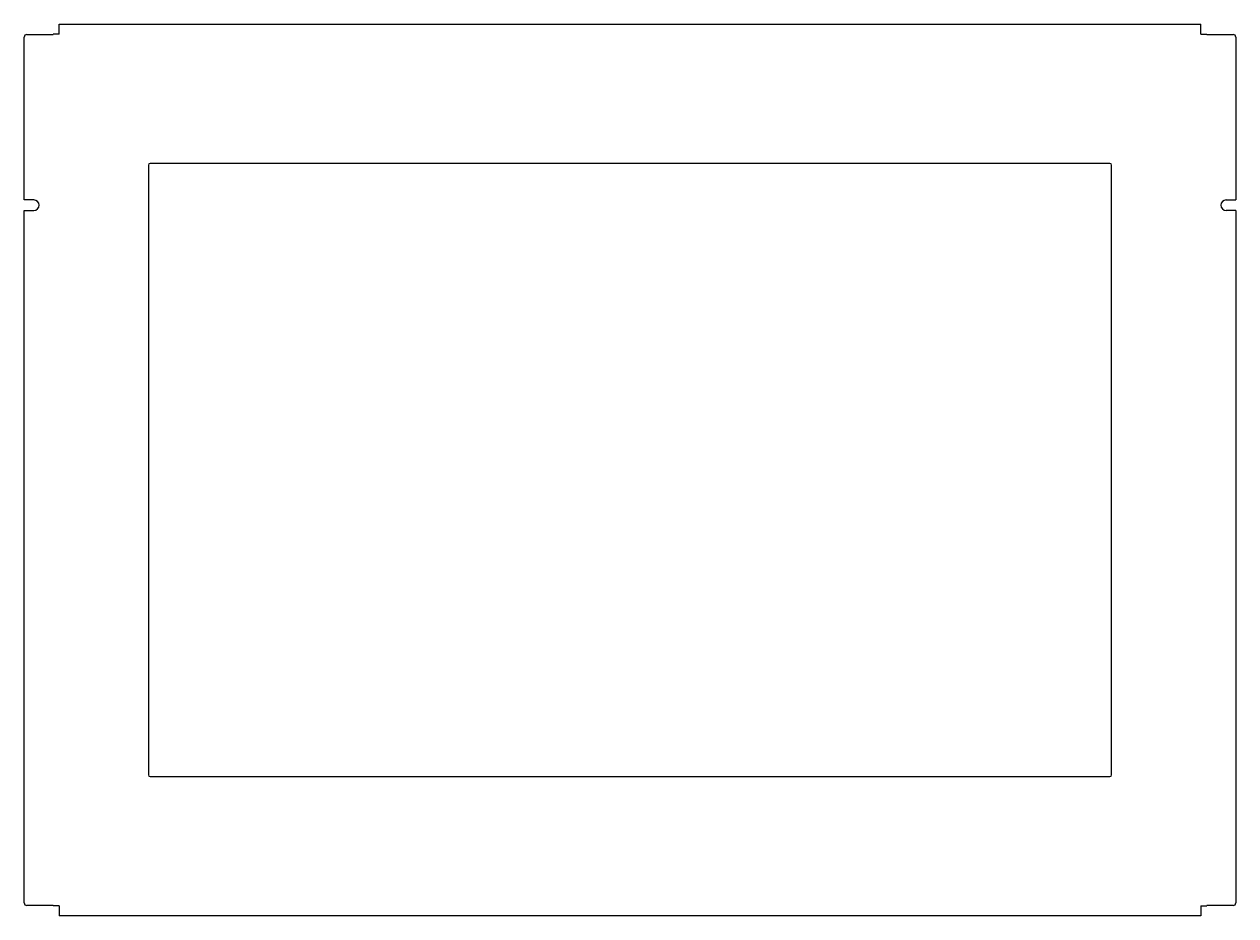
# Model space of a CAD drawing. Header units: millimetres. Extents: x -692 to 692, y -509 to 509.
import ezdxf

# ---------------------------------------------------------------- set-up
doc = ezdxf.new("R2010")
doc.units = ezdxf.units.MM

msp = doc.modelspace()

# ---------------------------------------------------------------- linework, layer by layer
at = {"color": 7, "linetype": 'Continuous', "lineweight": 25}
for p, q in [((-652, 497.5), (-652, 509)), ((-652, 509), (652, 509)), ((652, 497.5), (652, 509)), ((-691.9, 308.3), (-691.9, 494.3)), ((-688.9, 497.3), (-658.9, 497.3)), ((-658.9, 497.5), (-658.9, 497.3)), ((-652, 497.5), (-658.9, 497.5)), ((652, 497.5), (658.9, 497.5)), ((658.9, 497.5), (658.9, 497.3)), ((658.9, 497.3), (688.9, 497.3)), ((691.9, 494.3), (691.9, 308.3)), ((-550, 348), (-550, -348)), ((548, 350), (-548, 350)), ((550, -348), (550, 348)), ((-680.9, 308.3), (-691.9, 308.3)), ((680.9, 308.3), (691.9, 308.3)), ((-691.9, -494.3), (-691.9, 296.3)), ((-691.9, 296.3), (-680.9, 296.3)), ((691.9, 296.3), (680.9, 296.3)), ((691.9, 296.3), (691.9, -494.3)), ((-548, -350), (548, -350)), ((-658.9, -497.3), (-688.9, -497.3)), ((-658.9, -497.5), (-658.9, -497.3)), ((-652, -497.5), (-658.9, -497.5)), ((-652, -497.5), (-652, -509)), ((652, -497.5), (658.9, -497.5)), ((652, -497.5), (652, -509)), ((688.9, -497.3), (658.9, -497.3)), ((658.9, -497.5), (658.9, -497.3)), ((652, -509), (-652, -509))]:
    msp.add_line(p, q, dxfattribs=at)
for centre, radius, start, end in [((-688.9, 494.3), 3, 90, 180), ((688.9, 494.3), 3, 0, 90), ((-548, 348), 2, 90, 180), ((548, 348), 2, 0, 90), ((-680.9, 302.3), 6, 270, 90), ((680.9, 302.3), 6, 90, 270), ((-548, -348), 2, 180, 270), ((548, -348), 2, 270, 360), ((-688.9, -494.3), 3, 180, 270), ((688.9, -494.3), 3, 270, 360)]:
    msp.add_arc(centre, radius, start, end, dxfattribs=at)

doc.saveas('drawing.dxf')
